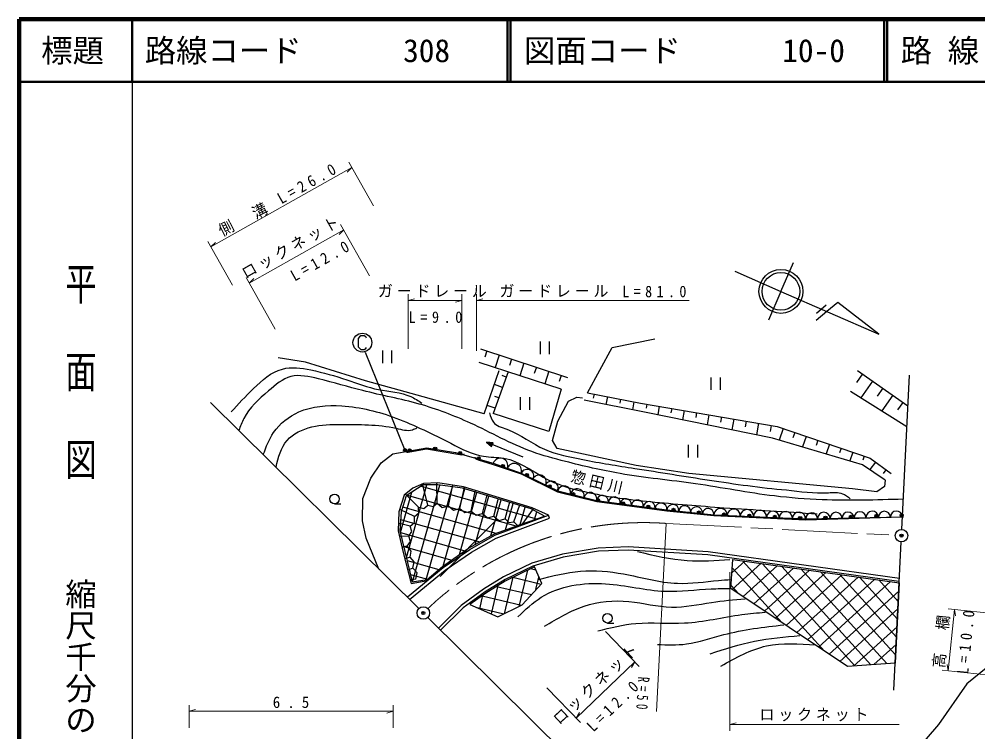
# Model space of a CAD drawing. Units: millimetres, scale not verified. Extents: x 40000 to 680000, y 20000 to 380000.
# Drawn here: x 40000 to 192664, y 266554 to 380000 of the extents above; entities that cross this region are included whole.
import ezdxf
from ezdxf.enums import TextEntityAlignment as Align

# ---------------------------------------------------------------- set-up
doc = ezdxf.new("R2010")
doc.units = ezdxf.units.MM
doc.header["$LTSCALE"] = 1000
doc.header["$PDMODE"] = 32
doc.header["$PDSIZE"] = 500
doc.linetypes.add('CHAIN', pattern=[18.5, 12, -1.5, 3.5, -1.5])
for name, color, linetype, lineweight in [('M-BGD', 7, 'Continuous', 25), ('M-BMK', 2, 'CHAIN', 13), ('M-BMK-SRVR', 3, 'Continuous', 25), ('M-STR-HTXT', 7, 'Continuous', 13), ('M-STR-STRC', 7, 'Continuous', 25), ('M-TTL', 2, 'Continuous', 140), ('M-TTL-BAND', 7, 'Continuous', 25), ('M-TTL-LINE', 7, 'Continuous', 50)]:
    doc.layers.add(name, color=color, linetype=linetype, lineweight=lineweight)
for name, color, linetype in [('M-BMK-HTXT', 7, 'Continuous'), ('M-OTRS', 6, 'Continuous'), ('M-TTL-TXT', 7, 'Continuous')]:
    doc.layers.add(name, color=color, linetype=linetype)
doc.styles.add('@ＭＳ ゴシック', font='')
doc.styles.add('ＭＳ ゴシック', font='')
doc.styles.get('@ＭＳ ゴシック').set_extended_font_data('@MS Gothic')
doc.styles.get('ＭＳ ゴシック').set_extended_font_data('MS Gothic')

msp = doc.modelspace()

# ---------------------------------------------------------------- hatches: boundary and pattern name
at = {"layer": 'M-BGD'}
h = msp.add_hatch(dxfattribs=at)
h.set_pattern_fill('USER', color=256, style=0, pattern_type=2)
h.set_pattern_definition([(254.211, (126855, 280505), (1924.54, -544.18), []), (344.211, (126855, 280505), (544.18, 1924.54), [])])
h.paths.add_polyline_path([(104959, 290808), (107427, 292880), (111571, 295789), (115671, 298082), (119814, 299580), (123649, 300903), (121533, 302049), (110601, 305355), (106678, 305884), (104342, 305884), (101608, 304121), (100815, 301564), (100639, 298566), (102578, 290411)])
h = msp.add_hatch(dxfattribs=at)
h.set_pattern_fill('USER', color=256, style=0, pattern_type=2)
h.set_pattern_definition([(132.1667, (121340, 349075), (-1482.39, -1342.58), []), (222.1667, (121340, 349075), (1342.58, -1482.39), [])])
h.paths.add_polyline_path([(153653, 293971), (180141, 290274), (179509, 277504), (171898, 276956), (153314, 289388)])
h = msp.add_hatch(dxfattribs=at)
h.set_pattern_fill('USER', color=256, style=0, pattern_type=2)
h.set_pattern_definition([(76.562, (121609, 286324), (-1945.24, 464.8), []), (166.562, (121609, 286324), (-464.8, -1945.24), [])])
h.paths.add_polyline_path([(111791, 286797), (116244, 284857), (120079, 286753), (123209, 290191), (122062, 292836), (117390, 290544), (114304, 288648)])

# ---------------------------------------------------------------- linework, layer by layer
for p, q in [((122956, 328671), (122956, 326671)), ((124476, 326671), (124476, 328671)), ((97847, 327247), (97847, 325247)), ((99367, 325247), (99367, 327247)), ((113474, 327503), (127297, 322970)), ((114462, 327180), (114132, 326175)), ((126331, 321113), (113251, 325348)), ((116436, 326532), (115780, 324530)), ((118411, 325884), (118084, 324887)), ((120386, 325237), (119734, 323249)), ((114069, 317174), (116447, 324085)), ((117859, 323862), (115481, 317248)), ((122360, 324589), (122035, 323599)), ((124335, 323942), (123688, 321968)), ((173508, 324085), (181535, 318441)), ((117562, 323035), (116905, 323271)), ((126309, 323294), (125987, 322311)), ((150170, 322975), (150170, 320975)), ((151690, 320975), (151690, 322975)), ((174310, 323521), (173368, 322181)), ((175916, 322392), (174033, 319714)), ((116967, 321382), (115676, 321846)), ((181370, 315116), (172393, 320741)), ((177521, 321263), (176610, 319967)), ((116373, 319728), (115739, 319956)), ((119791, 319811), (119791, 317811)), ((121311, 317811), (121311, 319811)), ((131551, 320314), (131431, 319689)), ((133669, 319905), (133427, 318651)), ((135787, 319496), (135665, 318867)), ((137905, 319087), (137661, 317824)), ((179127, 320134), (177363, 317627)), ((115778, 318075), (114533, 318523)), ((139953, 318714), (139842, 318067)), ((141931, 318376), (141700, 317020)), ((143910, 318039), (143789, 317330)), ((145888, 317701), (145636, 316221)), ((180732, 319005), (179880, 317794)), ((147866, 317363), (147735, 316593)), ((149845, 317025), (149571, 315423)), ((151823, 316688), (151681, 315855)), ((153802, 316350), (153507, 314624)), ((155780, 316012), (155627, 315118)), ((157758, 315674), (157443, 313825)), ((159737, 315336), (159574, 314381)), ((161650, 314852), (161019, 313004)), ((163499, 314220), (163196, 313335)), ((165347, 313588), (164769, 311896)), ((102231, 311117), (104876, 311621)), ((104876, 311621), (110191, 310689)), ((120283, 310267), (114429, 312640)), ((146531, 312216), (146531, 310216)), ((148051, 310216), (148051, 312216)), ((167196, 312957), (166920, 312149)), ((169044, 312325), (168519, 310788)), ((170893, 311693), (170644, 310964)), ((101937, 311061), (102231, 311117)), ((110191, 310689), (110487, 310637)), ((112827, 309947), (113113, 309857)), ((172741, 311062), (172270, 309681)), ((174590, 310430), (174367, 309779)), ((113113, 309857), (115475, 309121)), ((115475, 309121), (119946, 307610)), ((115488, 309303), (119968, 307745)), ((176350, 309501), (175463, 308291)), ((119946, 307610), (125740, 304745)), ((119968, 307745), (125762, 304921)), ((178022, 308275), (177597, 307696)), ((105091, 302622), (104209, 306060)), ((106590, 302931), (106502, 306104)), ((108390, 302519), (109058, 305796)), ((110190, 302108), (110910, 305443)), ((103592, 302313), (101520, 304385)), ((111990, 301696), (112629, 304870)), ((113790, 301285), (114524, 304297)), ((125740, 304745), (132012, 303202)), ((125762, 304921), (131945, 303363)), ((90221, 302862), (91221, 302862)), ((115590, 300873), (116332, 303724)), ((117390, 300462), (118139, 303151)), ((118756, 299999), (119726, 302666)), ((131945, 303363), (143144, 301902)), ((132012, 303202), (143127, 301754)), ((102931, 300815), (100595, 301961)), ((120123, 299536), (121930, 302049)), ((143127, 301754), (150625, 300966)), ((143144, 301902), (150642, 301123)), ((150625, 300966), (165272, 300305)), ((150642, 301123), (165249, 300441)), ((165249, 300441), (180661, 300778)), ((165272, 300305), (180545, 300776)), ((180545, 300776), (180845, 300785)), ((102270, 299316), (100374, 299757)), ((107067, 291272), (116013, 300311)), ((102027, 297707), (100551, 297641)), ((101785, 296098), (100947, 295966)), ((102240, 294349), (101476, 294114)), ((102696, 292601), (101873, 292263)), ((103151, 290852), (102226, 290676)), ((133684, 283875), (134684, 283875))]:
    msp.add_line(p, q, dxfattribs=at)
for points in [[(130492, 320518), (134459, 327726), (141222, 329138)], [(114069, 317174), (103377, 320146), (95128, 322450), (85616, 325423), (81232, 326092)], [(126331, 321113), (124353, 314350), (115481, 317248)], [(177892, 306621), (177784, 305581), (176595, 304764), (172731, 305210), (146647, 307662), (138249, 308925), (125691, 311675), (124947, 312938), (125765, 315985), (127474, 319180), (128812, 319849), (129703, 319701)], [(177892, 306621), (174325, 309074), (159983, 313310), (139844, 317397), (129960, 319329)], [(130492, 320518), (138964, 318883), (160726, 315167), (175514, 310114), (178858, 307662)], [(97299, 292453), (95268, 297407), (94673, 300156), (94748, 303723), (96011, 306919), (97646, 309371), (99504, 310783), (104928, 311749), (109461, 311006), (115488, 309303)], [(101937, 311061), (101858, 311046), (101807, 311046), (101743, 311064), (101698, 311086), (101661, 311120), (101620, 311173), (101601, 311221), (101595, 311250)], [(110825, 310831), (110818, 310792), (110788, 310736), (110750, 310692), (110692, 310652), (110638, 310631), (110565, 310623), (110487, 310637)], [(112827, 309947), (112750, 309970), (112705, 309995), (112657, 310041), (112628, 310082), (112611, 310129), (112600, 310195), (112606, 310246), (112615, 310275)], [(124447, 300566), (124272, 301034), (121710, 302225), (110777, 305531), (106678, 306193), (104386, 306104), (102666, 305355), (101300, 304209), (100462, 301564), (100374, 298566), (101168, 295084), (102402, 290191), (105091, 290632)], [(103151, 290852), (103361, 291840), (102696, 292601), (102905, 293589), (102240, 294349), (102450, 295337), (101785, 296098), (102308, 296842), (102027, 297707), (102551, 298451), (102270, 299316), (102975, 299900), (102931, 300815), (103636, 301399), (103592, 302313), (104419, 302093), (105091, 302622), (105917, 302402), (106590, 302931), (107387, 302275), (108390, 302519), (109187, 301863), (110190, 302108), (110987, 301452), (111990, 301696), (112787, 301041), (113790, 301285), (114587, 300629), (115590, 300873), (116387, 300218), (117390, 300462), (117957, 299889), (118756, 299999), (119324, 299426), (120123, 299536)], [(101850, 288022), (107543, 292689), (111766, 295586), (115763, 297856), (124272, 301034)], [(102167, 287635), (107844, 292289), (112031, 295161), (115975, 297401), (124447, 300566)], [(180175, 290960), (149703, 295222), (136998, 295983), (132207, 295794), (126510, 294821), (121641, 293409), (117144, 291218), (113930, 289270), (110376, 286689), (106768, 283081)], [(180105, 290465), (149653, 294724), (136993, 295483), (132259, 295296), (126622, 294333), (121821, 292940), (117383, 290778), (114207, 288853), (110701, 286308), (107122, 282728)], [(215584, 286921), (209057, 283351), (206201, 282433), (199877, 281005), (197327, 279373), (190902, 274172), (186414, 267746), (182493, 263171)]]:
    msp.add_lwpolyline(points, dxfattribs=at)
for points in [[(114429, 312640), (115236, 311968), (115476, 312561)], [(114540, 312595), (115221, 312039), (115416, 312520)], [(114651, 312550), (115206, 312109), (115357, 312480)], [(114763, 312505), (115192, 312180), (115297, 312439)], [(114874, 312460), (115177, 312250), (115238, 312399)], [(115022, 312400), (115163, 312321), (115178, 312358)], [(104959, 290808), (107427, 292880), (111571, 295789), (115671, 298082), (119814, 299580), (123649, 300903), (121533, 302049), (110601, 305355), (106678, 305884), (104342, 305884), (101608, 304121), (100815, 301564), (100639, 298566), (102578, 290411)], [(153653, 293971), (180141, 290274), (179509, 277504), (171898, 276956), (153314, 289388)], [(111791, 286797), (116244, 284857), (120079, 286753), (123209, 290191), (122062, 292836), (117390, 290544), (114304, 288648)]]:
    msp.add_lwpolyline(points, close=True, dxfattribs=at)
for centre, radius in [((102185, 311362), 250), ((102185, 311362), 150), ((106251, 311633), 250), ((106251, 311633), 150), ((106251, 311633), 50), ((102185, 311362), 50), ((110234, 310935), 250), ((110234, 310935), 150), ((110234, 310935), 50), ((113187, 310096), 250), ((113187, 310096), 150), ((113187, 310096), 50), ((117046, 308854), 250), ((117046, 308854), 150), ((117046, 308854), 50), ((120865, 307435), 250), ((120865, 307435), 150), ((120865, 307435), 50), ((124493, 305640), 250), ((124493, 305640), 150), ((124493, 305640), 50), ((90221, 303622), 760), ((128259, 304383), 250), ((128259, 304383), 150), ((128259, 304383), 50), ((132164, 303434), 250), ((132164, 303434), 150), ((132164, 303434), 50), ((136178, 302911), 250), ((136178, 302911), 150), ((136178, 302911), 50), ((140191, 302388), 250), ((140191, 302388), 150), ((140191, 302388), 50), ((144202, 301892), 250), ((144202, 301892), 150), ((144202, 301892), 50), ((148227, 301470), 250), ((148227, 301470), 150), ((148227, 301470), 50), ((152245, 301144), 250), ((152245, 301144), 150), ((152245, 301144), 50), ((156288, 300961), 250), ((156288, 300961), 150), ((156288, 300961), 50), ((160332, 300779), 250), ((160332, 300779), 150), ((160332, 300779), 50), ((164375, 300596), 250), ((168401, 300652), 250), ((168401, 300652), 150), ((172447, 300776), 250), ((172447, 300776), 150), ((172447, 300776), 50), ((176492, 300901), 250), ((176492, 300901), 150), ((176492, 300901), 50), ((180538, 301026), 250), ((180538, 301026), 150), ((180538, 301026), 50), ((164375, 300596), 150), ((164375, 300596), 50), ((168401, 300652), 50), ((133684, 284635), 760)]:
    msp.add_circle(centre, radius, dxfattribs=at)
for centre, radius, start, end in [((116621, 308909), 1200, 340.82099, 160.82099), ((118841, 308137), 1150, 340.82099, 160.82099), ((120911, 307285), 1050, 334.01563, 154.01563), ((122844, 306343), 1100, 334.01563, 154.01563), ((124777, 305401), 1050, 334.01563, 154.01563), ((126780, 304664), 1050, 345.85765, 165.85765), ((128865, 304139), 1100, 345.85765, 165.85765), ((130950, 303614), 1050, 345.85765, 165.85765), ((132887, 303240), 950, 352.56859, 172.56859), ((134771, 302994), 950, 352.56859, 172.56859), ((136606, 302755), 900, 352.56859, 172.56859), ((138440, 302516), 950, 352.56859, 172.56859), ((140324, 302270), 950, 352.56859, 172.56859), ((142208, 302024), 950, 352.56859, 172.56859), ((144089, 301804), 950, 354.06801, 174.06801), ((145979, 301607), 950, 354.06801, 174.06801), ((147869, 301411), 950, 354.06801, 174.06801), ((149709, 301220), 900, 354.06801, 174.06801), ((151691, 301074), 1050, 357.32814, 177.32814), ((153788, 300976), 1050, 357.32814, 177.32814), ((155886, 300878), 1050, 357.32814, 177.32814), ((157984, 300780), 1050, 357.32814, 177.32814), ((160032, 300685), 1000, 357.32814, 177.32814), ((162079, 300589), 1050, 357.32814, 177.32814), ((164177, 300491), 1050, 357.32814, 177.32814), ((166199, 300462), 950, 1.25312, 181.25312), ((168148, 300505), 1000, 1.25312, 181.25312), ((170098, 300547), 950, 1.25312, 181.25312), ((171997, 300589), 950, 1.25312, 181.25312), ((173897, 300630), 950, 1.25312, 181.25312), ((175846, 300673), 1000, 1.25312, 181.25312), ((177796, 300716), 950, 1.25312, 181.25312), ((179695, 300757), 950, 1.25312, 181.25312)]:
    msp.add_arc(centre, radius, start, end, dxfattribs=at)
for points, knots in [([(73737, 317471), (74889, 318711), (76041, 319951), (77304, 321187), (78669, 322522), (80165, 323853), (81912, 324308), (83336, 324679), (84927, 324469), (86445, 324159), (88437, 323759), (90295, 323201), (92167, 322599), (93835, 322003), (95479, 321380), (97220, 321038), (98948, 320699), (100772, 320635), (102348, 319924), (102968, 319644), (103550, 319263), (104131, 318883)], [0, 0, 0, 0, 1, 1, 1, 2, 2, 2, 3, 3, 3, 4, 4, 4, 5, 5, 5, 6, 6, 6, 7, 7, 7, 7]), ([(180799, 303578), (176485, 303458), (172170, 303338), (167860, 303500), (165327, 303596), (162796, 303789), (160280, 304095), (156076, 304606), (151917, 305432), (147721, 306027), (143712, 306612), (139675, 306986), (135682, 307662), (132761, 308178), (129869, 308857), (126988, 309594), (125182, 310047), (123377, 310518), (121637, 311155), (118278, 312383), (115148, 314189), (111883, 315688), (109237, 316912), (106503, 317936), (103708, 318734), (100749, 319574), (97699, 320078), (94716, 320890), (92379, 321460), (90112, 322133), (87657, 322747), (86182, 323111), (84648, 323458), (83272, 323119), (81961, 322782), (80820, 321789), (79705, 320815), (78157, 319464), (76657, 318152), (75766, 316431), (75457, 315832), (75221, 315184), (74985, 314536)], [0, 0, 0, 0, 1, 1, 1, 2, 2, 2, 3, 3, 3, 4, 4, 4, 5, 5, 5, 6, 6, 6, 7, 7, 7, 8, 8, 8, 9, 9, 9, 10, 10, 10, 11, 11, 11, 12, 12, 12, 13, 13, 13, 14, 14, 14, 14]), ([(78869, 310691), (79332, 311914), (79794, 313136), (80523, 314201), (81495, 315622), (82942, 316763), (84535, 317471), (86661, 318415), (89046, 318588), (91372, 318437), (94396, 318227), (97256, 317548), (99993, 316505), (103020, 315350), (105863, 313951), (108761, 312492), (110439, 311606), (112129, 310707), (113963, 310411), (115015, 310247), (116119, 310294), (117159, 310114), (119753, 309664), (121949, 307821), (124367, 306621), (126417, 305634), (128617, 305069), (130832, 304615), (134009, 303896), (137251, 303522), (140493, 303203), (144406, 302818), (148319, 302514), (152235, 302237), (157181, 301887), (162132, 301579), (167083, 301271)], [0, 0, 0, 0, 1, 1, 1, 2, 2, 2, 3, 3, 3, 4, 4, 4, 5, 5, 5, 6, 6, 6, 7, 7, 7, 8, 8, 8, 9, 9, 9, 10, 10, 10, 11, 11, 11, 12, 12, 12, 12]), ([(114915, 317323), (115056, 316774), (115196, 316226), (115510, 315836), (115985, 315246), (116859, 315021), (117665, 314722), (119929, 313879), (121660, 312444), (123684, 311526), (125622, 310735), (127702, 310290), (129778, 309891), (132527, 309355), (135275, 308922), (138026, 308479), (141997, 307883), (145951, 307231), (149917, 306621), (153993, 306009), (158074, 305409), (162178, 305061), (164377, 304790), (166556, 304516), (168866, 304615), (169637, 304648), (170421, 304723), (171096, 304466), (171550, 304294), (171955, 303971), (172359, 303649)], [0, 0, 0, 0, 1, 1, 1, 2, 2, 2, 3, 3, 3, 4, 4, 4, 5, 5, 5, 6, 6, 6, 7, 7, 7, 8, 8, 8, 9, 9, 9, 10, 10, 10, 10]), ([(80912, 308669), (81298, 310238), (81684, 311806), (82655, 312938), (83600, 314041), (85099, 314730), (86594, 315093), (88132, 315467), (89665, 315496), (91201, 315465), (94190, 315445), (97032, 315562), (100044, 314870), (100931, 314667), (101833, 314393), (102645, 314647), (102873, 314719), (103093, 314832), (103314, 314945)], [0, 0, 0, 0, 1, 1, 1, 2, 2, 2, 3, 3, 3, 4, 4, 4, 5, 5, 5, 6, 6, 6, 6]), ([(138450, 295252), (141089, 294637), (143728, 294022), (146401, 293840), (148640, 293687), (150902, 293838), (153164, 293988)], [0, 0, 0, 0, 1, 1, 1, 2, 2, 2, 2]), ([(122710, 290793), (124926, 291370), (127143, 291948), (129398, 292130), (131663, 292314), (133967, 292098), (136235, 291685), (139125, 291157), (141957, 290308), (144841, 290198), (147005, 290116), (149199, 290449), (151380, 290644), (152025, 290702), (152669, 290747), (153312, 290793)], [0, 0, 0, 0, 1, 1, 1, 2, 2, 2, 3, 3, 3, 4, 4, 4, 5, 5, 5, 5]), ([(119426, 284848), (120605, 285981), (121784, 287115), (123141, 287969), (126072, 289814), (129834, 290356), (133396, 290124), (136655, 289912), (139747, 289052), (142908, 288935), (145313, 288846), (147758, 289186), (150191, 289307), (151183, 289356), (152173, 289368), (153164, 289381)], [0, 0, 0, 0, 1, 1, 1, 2, 2, 2, 3, 3, 3, 4, 4, 4, 5, 5, 5, 5]), ([(123661, 283361), (125702, 284593), (127742, 285825), (129978, 286557), (132243, 287299), (134709, 287527), (137112, 287300), (139397, 287084), (141627, 286457), (143875, 286408), (145995, 286362), (148132, 286831), (150265, 287151), (152051, 287419), (153833, 287583), (155616, 287746)], [0, 0, 0, 0, 1, 1, 1, 2, 2, 2, 3, 3, 3, 4, 4, 4, 5, 5, 5, 5]), ([(132133, 282618), (134154, 283124), (136174, 283629), (138227, 283807), (140782, 284029), (143387, 283744), (145955, 283882), (149025, 284046), (152042, 284815), (155096, 285219), (156330, 285383), (157571, 285487), (158811, 285591)], [0, 0, 0, 0, 1, 1, 1, 2, 2, 2, 3, 3, 3, 4, 4, 4, 4]), ([(141645, 280463), (143192, 280404), (144740, 280344), (146253, 280538), (148264, 280795), (150215, 281501), (152198, 282024), (155340, 282852), (158562, 283218), (161784, 283584)], [0, 0, 0, 0, 1, 1, 1, 2, 2, 2, 3, 3, 3, 3]), ([(150043, 278977), (152377, 279738), (154711, 280500), (157102, 280983), (159468, 281462), (161889, 281669), (164311, 281875)], [0, 0, 0, 0, 1, 1, 1, 2, 2, 2, 2]), ([(151752, 277032), (154123, 278353), (156494, 279675), (159034, 280228), (161527, 280770), (164182, 280573), (166837, 280376)], [0, 0, 0, 0, 1, 1, 1, 2, 2, 2, 2])]:
    msp.add_open_spline(points, degree=3, knots=knots, dxfattribs=at)
at = {"layer": 'M-BMK'}
msp.add_line((143028, 299730), (179514, 297834), dxfattribs=at)
msp.add_arc((139450, 249858), 50000, 85.89655, 133.43533, dxfattribs=at)
at = {"layer": 'M-BMK-SRVR'}
for p, q in [((161308, 336673), (163312, 341253)), ((153979, 339879), (161308, 336673)), ((161308, 336673), (159304, 332092)), ((161308, 336673), (176882, 329858)), ((166953, 333226), (168489, 334507)), ((180562, 298781), (181776, 323308)), ((70478, 318996), (103643, 286174)), ((179295, 273187), (180463, 296783)), ((105065, 284767), (131030, 259071))]:
    msp.add_line(p, q, dxfattribs=at)
msp.add_lwpolyline([(176882, 329858), (170355, 334897), (168637, 333466), (166919, 332034)], dxfattribs=at)
for centre, radius in [((161308, 336673), 3500), ((161308, 336673), 3000), ((180512, 297782), 1000), ((104354, 285471), 1000)]:
    msp.add_circle(centre, radius, dxfattribs=at)
at = {"layer": 'M-OTRS'}
for p in [(180512, 297782), (104354, 285471)]:
    msp.add_point(p, dxfattribs=at)
at = {"layer": 'M-STR-HTXT'}
for p, q in [((92497, 357256), (96425, 350287)), ((70546, 343736), (92988, 356385)), ((92988, 356385), (92254, 355650)), ((91187, 347335), (95801, 339148)), ((76629, 337982), (91678, 346464)), ((91678, 346464), (90944, 345729)), ((73983, 337638), (70055, 344607)), ((70546, 343736), (71280, 344471)), ((80753, 330666), (76138, 338853)), ((76629, 337982), (77363, 338717)), ((101937, 327503), (101937, 336209)), ((110487, 336209), (110487, 327503)), ((112827, 327209), (112827, 336209)), ((101937, 335209), (102937, 335489)), ((101937, 335209), (110487, 335209)), ((110487, 335209), (109487, 334929)), ((112827, 335209), (113827, 335489)), ((112827, 335209), (146716, 335209)), ((143028, 299730), (141471, 269770)), ((153164, 291988), (153164, 266712)), ((187946, 286117), (213621, 283528)), ((187956, 276243), (188941, 286017)), ((188941, 286017), (189119, 284994)), ((138711, 276962), (133375, 282520)), ((128699, 268737), (138018, 277683)), ((138018, 277683), (137491, 276789)), ((212636, 273754), (186961, 276344)), ((187956, 276243), (187777, 277266)), ((124055, 273574), (129391, 268016)), ((67074, 267186), (67074, 270823)), ((99574, 270823), (99574, 267186)), ((67074, 269823), (68074, 270103)), ((67074, 269823), (99574, 269823)), ((99574, 269823), (98574, 269543)), ((128699, 268737), (129226, 269632)), ((153164, 267712), (154164, 267992)), ((153164, 267712), (180141, 267712))]:
    msp.add_line(p, q, dxfattribs=at)
at = {"layer": 'M-STR-STRC'}
msp.add_line((95109, 326980), (101442, 311392), dxfattribs=at)
msp.add_lwpolyline([(95314, 329230), (95194, 329410), (94954, 329590), (94414, 329590), (94174, 329410), (93994, 329170), (93994, 327850), (94174, 327610), (94414, 327430), (94954, 327430), (95194, 327550), (95314, 327730)], dxfattribs=at)
for centre, radius in [((94654, 328510), 1500), ((101442, 311392), 250), ((101442, 311392), 150), ((101442, 311392), 50)]:
    msp.add_circle(centre, radius, dxfattribs=at)
at = {"layer": 'M-TTL'}
for p, q in [((40000, 380000), (40000, 20000)), ((680000, 380000), (40000, 380000))]:
    msp.add_line(p, q, dxfattribs=at)
at = {"layer": 'M-TTL-BAND'}
msp.add_line((58000, 370000), (58000, 20000), dxfattribs=at)
at = {"layer": 'M-TTL-LINE'}
for p, q in [((58000, 380000), (58000, 370000)), ((117750, 380000), (117750, 370000)), ((118250, 380000), (118250, 370000)), ((177750, 380000), (177750, 370000)), ((178250, 380000), (178250, 370000)), ((40000, 370000), (680000, 370000))]:
    msp.add_line(p, q, dxfattribs=at)

# ---------------------------------------------------------------- texts
at = {"layer": 'M-BMK-HTXT', "insert": (127646, 306186), "char_height": 1833, "attachment_point": 7, "rotation": 346.7, "style": 'ＭＳ ゴシック'}
msp.add_mtext('\\T1.27;\\W0.95;惣田川', dxfattribs=at)
at = {"layer": 'M-STR-HTXT', "char_height": 1833, "attachment_point": 7, "style": 'ＭＳ ゴシック'}
for s, insert, rotation in [('\\T1.62;\\W0.9;L=26.0', (81774, 350490), 29.4), ('\\T1.27;\\W0.95;側\u3000溝', (72402, 345218), 27.1), ('\\T1.26;\\W0.95;ロックネット', (76151, 338443), 29.5), ('\\T1.62;\\W0.9;L=12.0', (83883, 338189), 29.4), ('\\T1.62;\\W0.9;L=10.0', (191150, 275647), 84.2), ('\\T1.27;\\W0.95;高\u3000欄', (187515, 276638), 84.4), ('\\T1.26;\\W0.95;ロックネット', (126140, 267419), 42.9), ('\\T1.65;\\W0.7;R=50', (138538, 275359), 266.7), ('\\T1.62;\\W0.9;L=12.0', (131450, 266407), 43.8)]:
    msp.add_mtext(s, dxfattribs=dict(at, insert=insert, rotation=rotation))
for s, insert in [('\\T1.26;\\W0.95;ガードレール', (97121, 335709)), ('\\T1.26;\\W0.95;ガードレール', (116490, 335709)), ('\\T1.62;\\W0.9;L=81.0', (136043, 335709)), ('\\T1.65;\\W0.9;L=9.0', (102035, 331628)), ('\\T1.95;\\W0.95;6.5', (80387, 270323)), ('\\T1.26;\\W0.95;ロックネット', (157902, 268212))]:
    msp.add_mtext(s, dxfattribs=dict(at, insert=insert))
at = {"layer": 'M-TTL-BAND', "style": '@ＭＳ ゴシック', "width": 1.4}
msp.add_text('平  面  図', height=3666, rotation=270, dxfattribs=at).set_placement((49777, 306475), align=Align.MIDDLE_RIGHT)
at = {"layer": 'M-TTL-BAND', "style": '@ＭＳ ゴシック'}
msp.add_text('縮尺千分の一', height=3666, rotation=270, dxfattribs=at).set_placement((49777, 261030), align=Align.MIDDLE_RIGHT)
at = {"layer": 'M-TTL-TXT', "style": 'ＭＳ ゴシック'}
msp.add_text('標題', height=3666, dxfattribs=at).set_placement((48500, 375000), align=Align.MIDDLE_CENTER)
for s, p in [('路線コード', (60000, 375000)), ('図面コード', (120380, 375000)), ('路 線 名', (180380, 375000)), ('308', (101142, 375000)), ('10-0', (161521, 375000))]:
    msp.add_text(s, height=3666, dxfattribs=at).set_placement(p, align=Align.MIDDLE_LEFT)

doc.saveas('drawing.dxf')
